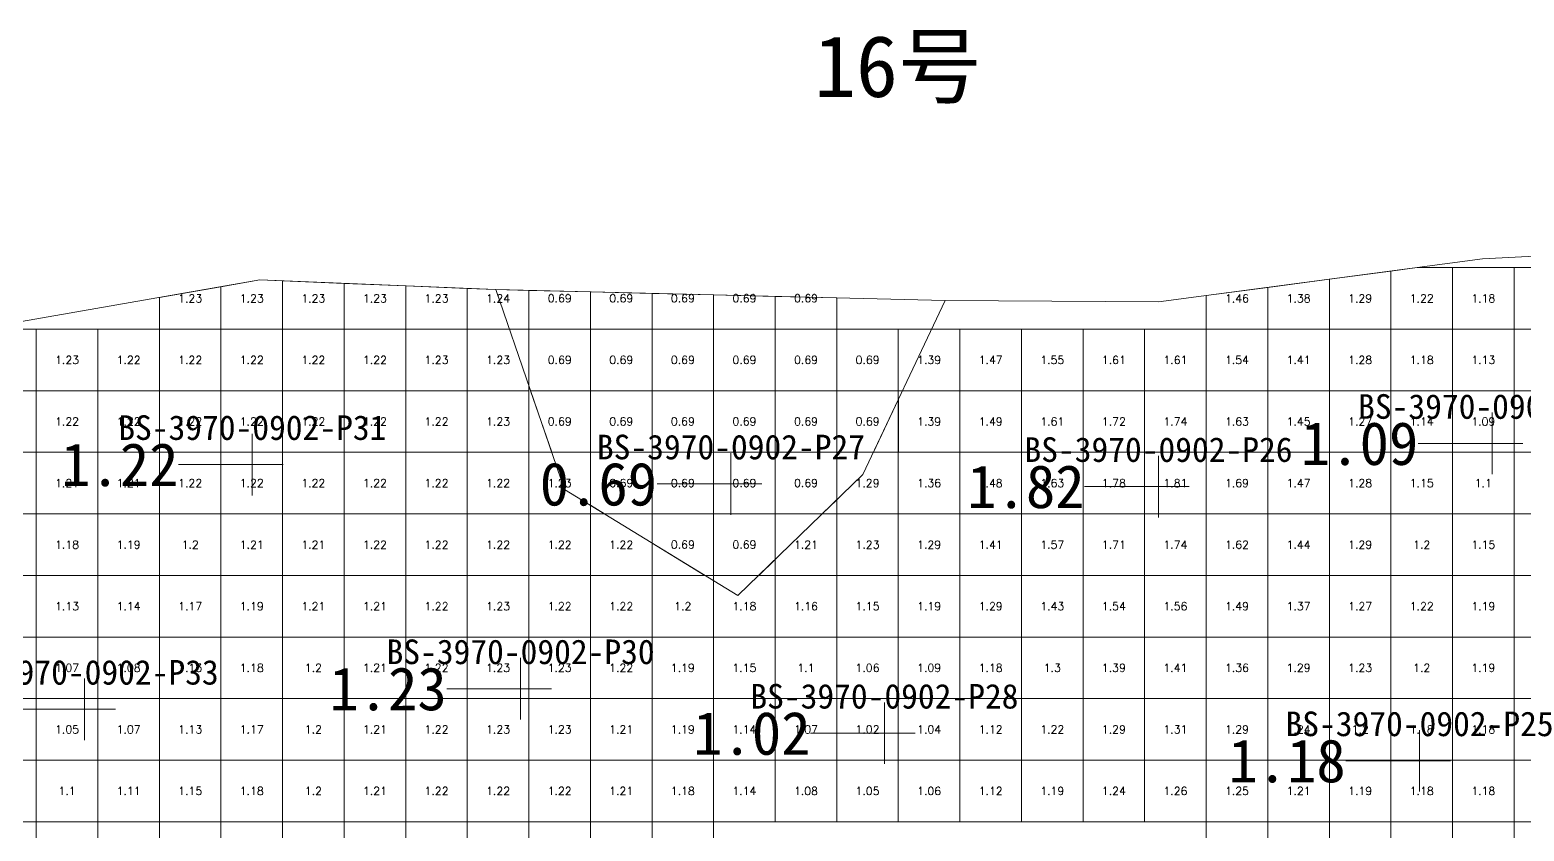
# Model space of a CAD drawing. Header units: inches. Extents: x 469880 to 469993, y 4349688 to 4349759.
# Drawn here: x 469897.44 to 469921.7, y 4349706.36 to 4349719.37 of the extents above; entities that cross this region are included whole.
import ezdxf
from ezdxf.enums import TextEntityAlignment as Align

# ---------------------------------------------------------------- set-up
doc = ezdxf.new("R2010")
doc.units = ezdxf.units.IN
doc.header["$MEASUREMENT"] = 0
for name, color, linetype, lineweight in [('孔口文字', 7, 'Continuous', 0), ('点', 7, 'Continuous', 0), ('爆区方格网', 7, 'Continuous', 0), ('线条', 7, 'Continuous', 0), ('钻孔', 7, 'Continuous', 0)]:
    doc.layers.add(name, color=color, linetype=linetype, lineweight=lineweight)
doc.styles.add('3dmine_textStyle_1', font='txt.shx', dxfattribs={"height": 1, "bigfont": 'gbcbig.shx'})
doc.styles.add('3dmine_textStyle_2', font='宋体.ttf', dxfattribs={"height": 1})
doc.styles.add('3dmine_textStyle_3', font='simsunb.ttf', dxfattribs={"height": 1})

msp = doc.modelspace()

# ---------------------------------------------------------------- hatches: boundary and pattern name
at = {"layer": '钻孔', "linetype": 'Continuous', "lineweight": 0, "true_color": 0x0000ff, "extrusion": (0, 1, 0)}
for points in [[(-469922.183, 3959.517), (-469921.183, 3959.517), (-469921.183, 3971.517), (-469922.183, 3971.517)], [(-469902.048, 3959.633), (-469901.048, 3959.633), (-469901.048, 3971.633), (-469902.048, 3971.633)], [(-469906.405, 3959.606), (-469905.405, 3959.606), (-469905.405, 3971.606), (-469906.405, 3971.606)], [(-469899.325, 3959.818), (-469898.325, 3959.818), (-469898.325, 3971.818), (-469899.325, 3971.818)], [(-469912.313, 3959.536), (-469911.313, 3959.536), (-469911.313, 3971.536), (-469912.313, 3971.536)], [(-469921.004, 3959.762), (-469920.004, 3959.762), (-469920.004, 3971.762), (-469921.004, 3971.762)]]:
    msp.add_hatch(color=5, dxfattribs=at).paths.add_polyline_path(points, flags=0)
at = {"layer": '钻孔', "linetype": 'Continuous', "lineweight": 0, "true_color": 0x00ffff, "extrusion": (0, 1, 0)}
msp.add_hatch(color=4, dxfattribs=at).paths.add_polyline_path([(-469909.821, 3959.726), (-469908.821, 3959.726), (-469908.821, 3971.726), (-469909.821, 3971.726)], flags=0)
at = {"layer": '钻孔', "linetype": 'Continuous', "lineweight": 0, "true_color": 0xff0000, "extrusion": (0, 1, 0)}
msp.add_hatch(color=1, dxfattribs=at).paths.add_polyline_path([(-469916.764, 3959.772), (-469915.764, 3959.772), (-469915.764, 3971.772), (-469916.764, 3971.772)], flags=0)

# ---------------------------------------------------------------- linework, layer by layer
at = {"color": 5, "linetype": 'Continuous', "lineweight": 0, "true_color": 0x0000ff}
msp.add_lwpolyline([(469883.538, 4349714.441), (469888.869, 4349713.163), (469901.17, 4349715.312), (469905.005, 4349715.155), (469906.119, 4349711.911), (469908.932, 4349710.185), (469910.965, 4349712.154), (469912.302, 4349714.978), (469915.764, 4349714.957), (469921.027, 4349715.653), (469925.145, 4349715.868)], dxfattribs=at)
at = {"color": 4, "linetype": 'Continuous', "lineweight": 0, "true_color": 0x00ffff}
msp.add_lwpolyline([(469905.005, 4349715.155), (469906.119, 4349711.911), (469908.932, 4349710.185), (469910.965, 4349712.154), (469912.302, 4349714.978), (469905.005, 4349715.155)], dxfattribs=at)
at = {"layer": '点', "color": 138, "linetype": 'Continuous', "lineweight": 0, "true_color": 0x004c4c}
for points, elevation in [([(469921.183, 4349712.157), (469921.183, 4349713.157)], 3971.517), ([(469901.048, 4349711.814), (469901.048, 4349712.814)], 3971.633), ([(469908.821, 4349711.499), (469908.821, 4349712.499)], 3971.726), ([(469915.764, 4349711.457), (469915.764, 4349712.457)], 3971.772), ([(469921.683, 4349712.657), (469920.683, 4349712.657)], 3971.517), ([(469901.548, 4349712.314), (469900.548, 4349712.314)], 3971.633), ([(469909.321, 4349711.999), (469908.321, 4349711.999)], 3971.726), ([(469916.264, 4349711.957), (469915.264, 4349711.957)], 3971.772), ([(469905.405, 4349708.173), (469905.405, 4349709.173)], 3971.606), ([(469898.325, 4349707.84), (469898.325, 4349708.84)], 3971.818), ([(469905.905, 4349708.673), (469904.905, 4349708.673)], 3971.606), ([(469898.825, 4349708.34), (469897.825, 4349708.34)], 3971.818), ([(469911.313, 4349707.451), (469911.313, 4349708.451)], 3971.536), ([(469911.813, 4349707.951), (469910.813, 4349707.951)], 3971.536), ([(469920.004, 4349707.003), (469920.004, 4349708.003)], 3971.762), ([(469920.504, 4349707.503), (469919.504, 4349707.503)], 3971.762)]:
    msp.add_lwpolyline(points, dxfattribs=dict(at, elevation=elevation))
at = {"layer": '爆区方格网', "color": 5, "linetype": 'Continuous', "lineweight": 0, "true_color": 0x0000ff, "elevation": 3971.535}
for points in [[(469919.539, 4349714.513), (469918.539, 4349714.513), (469918.539, 4349715.324), (469919.539, 4349715.456), (469919.539, 4349714.513)], [(469920.539, 4349714.513), (469919.539, 4349714.513), (469919.539, 4349715.456), (469919.965, 4349715.513), (469920.539, 4349715.513), (469920.539, 4349714.513)], [(469921.539, 4349714.513), (469920.539, 4349714.513), (469920.539, 4349715.513), (469921.539, 4349715.513), (469921.539, 4349714.513)], [(469922.539, 4349714.513), (469921.539, 4349714.513), (469921.539, 4349715.513), (469922.539, 4349715.513), (469922.539, 4349714.513)], [(469900.539, 4349714.513), (469899.539, 4349714.513), (469899.539, 4349715.027), (469900.539, 4349715.202), (469900.539, 4349714.513)], [(469901.539, 4349715.297), (469901.539, 4349714.513), (469900.539, 4349714.513), (469900.539, 4349715.202), (469901.17, 4349715.312), (469901.539, 4349715.297)], [(469902.539, 4349715.256), (469902.539, 4349714.513), (469901.539, 4349714.513), (469901.539, 4349715.297), (469902.539, 4349715.256)], [(469903.539, 4349715.215), (469903.539, 4349714.513), (469902.539, 4349714.513), (469902.539, 4349715.256), (469903.539, 4349715.215)], [(469904.539, 4349715.174), (469904.539, 4349714.513), (469903.539, 4349714.513), (469903.539, 4349715.215), (469904.539, 4349715.174)], [(469905.005, 4349715.155), (469905.539, 4349715.142), (469905.539, 4349714.513), (469904.539, 4349714.513), (469904.539, 4349715.174), (469905.005, 4349715.155)], [(469917.539, 4349714.513), (469916.539, 4349714.513), (469916.539, 4349715.06), (469917.539, 4349715.192), (469917.539, 4349714.513)], [(469918.539, 4349714.513), (469917.539, 4349714.513), (469917.539, 4349715.192), (469918.539, 4349715.324), (469918.539, 4349714.513)], [(469897.539, 4349713.513), (469896.539, 4349713.513), (469896.539, 4349714.503), (469896.595, 4349714.513), (469897.539, 4349714.513), (469897.539, 4349713.513)], [(469898.539, 4349713.513), (469897.539, 4349713.513), (469897.539, 4349714.513), (469898.539, 4349714.513), (469898.539, 4349713.513)], [(469899.539, 4349713.513), (469898.539, 4349713.513), (469898.539, 4349714.513), (469899.539, 4349714.513), (469899.539, 4349713.513)], [(469900.539, 4349713.513), (469899.539, 4349713.513), (469899.539, 4349714.513), (469900.539, 4349714.513), (469900.539, 4349713.513)], [(469901.539, 4349713.513), (469900.539, 4349713.513), (469900.539, 4349714.513), (469901.539, 4349714.513), (469901.539, 4349713.513)], [(469902.539, 4349713.513), (469901.539, 4349713.513), (469901.539, 4349714.513), (469902.539, 4349714.513), (469902.539, 4349713.513)], [(469903.539, 4349713.513), (469902.539, 4349713.513), (469902.539, 4349714.513), (469903.539, 4349714.513), (469903.539, 4349713.513)], [(469904.539, 4349713.513), (469903.539, 4349713.513), (469903.539, 4349714.513), (469904.539, 4349714.513), (469904.539, 4349713.513)], [(469905.539, 4349713.513), (469904.539, 4349713.513), (469904.539, 4349714.513), (469905.539, 4349714.513), (469905.539, 4349713.513)], [(469912.539, 4349713.513), (469911.539, 4349713.513), (469911.539, 4349714.513), (469912.539, 4349714.513), (469912.539, 4349713.513)], [(469913.539, 4349713.513), (469912.539, 4349713.513), (469912.539, 4349714.513), (469913.539, 4349714.513), (469913.539, 4349713.513)], [(469914.539, 4349713.513), (469913.539, 4349713.513), (469913.539, 4349714.513), (469914.539, 4349714.513), (469914.539, 4349713.513)], [(469915.539, 4349713.513), (469914.539, 4349713.513), (469914.539, 4349714.513), (469915.539, 4349714.513), (469915.539, 4349713.513)], [(469916.539, 4349713.513), (469915.539, 4349713.513), (469915.539, 4349714.513), (469916.539, 4349714.513), (469916.539, 4349713.513)], [(469917.539, 4349713.513), (469916.539, 4349713.513), (469916.539, 4349714.513), (469917.539, 4349714.513), (469917.539, 4349713.513)], [(469918.539, 4349713.513), (469917.539, 4349713.513), (469917.539, 4349714.513), (469918.539, 4349714.513), (469918.539, 4349713.513)], [(469919.539, 4349713.513), (469918.539, 4349713.513), (469918.539, 4349714.513), (469919.539, 4349714.513), (469919.539, 4349713.513)], [(469920.539, 4349713.513), (469919.539, 4349713.513), (469919.539, 4349714.513), (469920.539, 4349714.513), (469920.539, 4349713.513)], [(469921.539, 4349713.513), (469920.539, 4349713.513), (469920.539, 4349714.513), (469921.539, 4349714.513), (469921.539, 4349713.513)], [(469922.539, 4349713.513), (469921.539, 4349713.513), (469921.539, 4349714.513), (469922.539, 4349714.513), (469922.539, 4349713.513)], [(469897.539, 4349712.513), (469896.539, 4349712.513), (469896.539, 4349713.513), (469897.539, 4349713.513), (469897.539, 4349712.513)], [(469898.539, 4349712.513), (469897.539, 4349712.513), (469897.539, 4349713.513), (469898.539, 4349713.513), (469898.539, 4349712.513)], [(469899.539, 4349712.513), (469898.539, 4349712.513), (469898.539, 4349713.513), (469899.539, 4349713.513), (469899.539, 4349712.513)], [(469900.539, 4349712.513), (469899.539, 4349712.513), (469899.539, 4349713.513), (469900.539, 4349713.513), (469900.539, 4349712.513)], [(469901.539, 4349712.513), (469900.539, 4349712.513), (469900.539, 4349713.513), (469901.539, 4349713.513), (469901.539, 4349712.513)], [(469902.539, 4349712.513), (469901.539, 4349712.513), (469901.539, 4349713.513), (469902.539, 4349713.513), (469902.539, 4349712.513)], [(469903.539, 4349712.513), (469902.539, 4349712.513), (469902.539, 4349713.513), (469903.539, 4349713.513), (469903.539, 4349712.513)], [(469904.539, 4349712.513), (469903.539, 4349712.513), (469903.539, 4349713.513), (469904.539, 4349713.513), (469904.539, 4349712.513)], [(469905.539, 4349712.513), (469904.539, 4349712.513), (469904.539, 4349713.513), (469905.539, 4349713.513), (469905.539, 4349712.513)], [(469912.539, 4349712.513), (469911.539, 4349712.513), (469911.539, 4349713.513), (469912.539, 4349713.513), (469912.539, 4349712.513)], [(469913.539, 4349712.513), (469912.539, 4349712.513), (469912.539, 4349713.513), (469913.539, 4349713.513), (469913.539, 4349712.513)], [(469914.539, 4349712.513), (469913.539, 4349712.513), (469913.539, 4349713.513), (469914.539, 4349713.513), (469914.539, 4349712.513)], [(469915.539, 4349712.513), (469914.539, 4349712.513), (469914.539, 4349713.513), (469915.539, 4349713.513), (469915.539, 4349712.513)], [(469916.539, 4349712.513), (469915.539, 4349712.513), (469915.539, 4349713.513), (469916.539, 4349713.513), (469916.539, 4349712.513)], [(469917.539, 4349712.513), (469916.539, 4349712.513), (469916.539, 4349713.513), (469917.539, 4349713.513), (469917.539, 4349712.513)], [(469918.539, 4349712.513), (469917.539, 4349712.513), (469917.539, 4349713.513), (469918.539, 4349713.513), (469918.539, 4349712.513)], [(469919.539, 4349712.513), (469918.539, 4349712.513), (469918.539, 4349713.513), (469919.539, 4349713.513), (469919.539, 4349712.513)], [(469920.539, 4349712.513), (469919.539, 4349712.513), (469919.539, 4349713.513), (469920.539, 4349713.513), (469920.539, 4349712.513)], [(469921.539, 4349712.513), (469920.539, 4349712.513), (469920.539, 4349713.513), (469921.539, 4349713.513), (469921.539, 4349712.513)], [(469922.539, 4349712.513), (469921.539, 4349712.513), (469921.539, 4349713.513), (469922.539, 4349713.513), (469922.539, 4349712.513)], [(469897.539, 4349711.513), (469896.539, 4349711.513), (469896.539, 4349712.513), (469897.539, 4349712.513), (469897.539, 4349711.513)], [(469898.539, 4349711.513), (469897.539, 4349711.513), (469897.539, 4349712.513), (469898.539, 4349712.513), (469898.539, 4349711.513)], [(469899.539, 4349711.513), (469898.539, 4349711.513), (469898.539, 4349712.513), (469899.539, 4349712.513), (469899.539, 4349711.513)], [(469900.539, 4349711.513), (469899.539, 4349711.513), (469899.539, 4349712.513), (469900.539, 4349712.513), (469900.539, 4349711.513)], [(469901.539, 4349711.513), (469900.539, 4349711.513), (469900.539, 4349712.513), (469901.539, 4349712.513), (469901.539, 4349711.513)], [(469902.539, 4349711.513), (469901.539, 4349711.513), (469901.539, 4349712.513), (469902.539, 4349712.513), (469902.539, 4349711.513)], [(469903.539, 4349711.513), (469902.539, 4349711.513), (469902.539, 4349712.513), (469903.539, 4349712.513), (469903.539, 4349711.513)], [(469904.539, 4349711.513), (469903.539, 4349711.513), (469903.539, 4349712.513), (469904.539, 4349712.513), (469904.539, 4349711.513)], [(469905.539, 4349711.513), (469904.539, 4349711.513), (469904.539, 4349712.513), (469905.539, 4349712.513), (469905.539, 4349711.513)], [(469906.539, 4349711.513), (469905.539, 4349711.513), (469905.539, 4349712.513), (469906.539, 4349712.513), (469906.539, 4349711.513)], [(469911.539, 4349711.513), (469910.539, 4349711.513), (469910.539, 4349712.513), (469911.539, 4349712.513), (469911.539, 4349711.513)], [(469912.539, 4349711.513), (469911.539, 4349711.513), (469911.539, 4349712.513), (469912.539, 4349712.513), (469912.539, 4349711.513)], [(469913.539, 4349711.513), (469912.539, 4349711.513), (469912.539, 4349712.513), (469913.539, 4349712.513), (469913.539, 4349711.513)], [(469914.539, 4349711.513), (469913.539, 4349711.513), (469913.539, 4349712.513), (469914.539, 4349712.513), (469914.539, 4349711.513)], [(469915.539, 4349711.513), (469914.539, 4349711.513), (469914.539, 4349712.513), (469915.539, 4349712.513), (469915.539, 4349711.513)], [(469916.539, 4349711.513), (469915.539, 4349711.513), (469915.539, 4349712.513), (469916.539, 4349712.513), (469916.539, 4349711.513)], [(469917.539, 4349711.513), (469916.539, 4349711.513), (469916.539, 4349712.513), (469917.539, 4349712.513), (469917.539, 4349711.513)], [(469918.539, 4349711.513), (469917.539, 4349711.513), (469917.539, 4349712.513), (469918.539, 4349712.513), (469918.539, 4349711.513)], [(469919.539, 4349711.513), (469918.539, 4349711.513), (469918.539, 4349712.513), (469919.539, 4349712.513), (469919.539, 4349711.513)], [(469920.539, 4349711.513), (469919.539, 4349711.513), (469919.539, 4349712.513), (469920.539, 4349712.513), (469920.539, 4349711.513)], [(469921.539, 4349711.513), (469920.539, 4349711.513), (469920.539, 4349712.513), (469921.539, 4349712.513), (469921.539, 4349711.513)], [(469922.539, 4349711.513), (469921.539, 4349711.513), (469921.539, 4349712.513), (469922.539, 4349712.513), (469922.539, 4349711.513)], [(469897.539, 4349710.513), (469896.539, 4349710.513), (469896.539, 4349711.513), (469897.539, 4349711.513), (469897.539, 4349710.513)], [(469898.539, 4349710.513), (469897.539, 4349710.513), (469897.539, 4349711.513), (469898.539, 4349711.513), (469898.539, 4349710.513)], [(469899.539, 4349710.513), (469898.539, 4349710.513), (469898.539, 4349711.513), (469899.539, 4349711.513), (469899.539, 4349710.513)], [(469900.539, 4349710.513), (469899.539, 4349710.513), (469899.539, 4349711.513), (469900.539, 4349711.513), (469900.539, 4349710.513)], [(469901.539, 4349710.513), (469900.539, 4349710.513), (469900.539, 4349711.513), (469901.539, 4349711.513), (469901.539, 4349710.513)], [(469902.539, 4349710.513), (469901.539, 4349710.513), (469901.539, 4349711.513), (469902.539, 4349711.513), (469902.539, 4349710.513)], [(469903.539, 4349710.513), (469902.539, 4349710.513), (469902.539, 4349711.513), (469903.539, 4349711.513), (469903.539, 4349710.513)], [(469904.539, 4349710.513), (469903.539, 4349710.513), (469903.539, 4349711.513), (469904.539, 4349711.513), (469904.539, 4349710.513)], [(469905.539, 4349710.513), (469904.539, 4349710.513), (469904.539, 4349711.513), (469905.539, 4349711.513), (469905.539, 4349710.513)], [(469906.539, 4349710.513), (469905.539, 4349710.513), (469905.539, 4349711.513), (469906.539, 4349711.513), (469906.539, 4349710.513)], [(469907.539, 4349710.513), (469906.539, 4349710.513), (469906.539, 4349711.513), (469907.539, 4349711.513), (469907.539, 4349710.513)], [(469910.539, 4349710.513), (469909.539, 4349710.513), (469909.539, 4349711.513), (469910.539, 4349711.513), (469910.539, 4349710.513)], [(469911.539, 4349710.513), (469910.539, 4349710.513), (469910.539, 4349711.513), (469911.539, 4349711.513), (469911.539, 4349710.513)], [(469912.539, 4349710.513), (469911.539, 4349710.513), (469911.539, 4349711.513), (469912.539, 4349711.513), (469912.539, 4349710.513)], [(469913.539, 4349710.513), (469912.539, 4349710.513), (469912.539, 4349711.513), (469913.539, 4349711.513), (469913.539, 4349710.513)], [(469914.539, 4349710.513), (469913.539, 4349710.513), (469913.539, 4349711.513), (469914.539, 4349711.513), (469914.539, 4349710.513)], [(469915.539, 4349710.513), (469914.539, 4349710.513), (469914.539, 4349711.513), (469915.539, 4349711.513), (469915.539, 4349710.513)], [(469916.539, 4349710.513), (469915.539, 4349710.513), (469915.539, 4349711.513), (469916.539, 4349711.513), (469916.539, 4349710.513)], [(469917.539, 4349710.513), (469916.539, 4349710.513), (469916.539, 4349711.513), (469917.539, 4349711.513), (469917.539, 4349710.513)], [(469918.539, 4349710.513), (469917.539, 4349710.513), (469917.539, 4349711.513), (469918.539, 4349711.513), (469918.539, 4349710.513)], [(469919.539, 4349710.513), (469918.539, 4349710.513), (469918.539, 4349711.513), (469919.539, 4349711.513), (469919.539, 4349710.513)], [(469920.539, 4349710.513), (469919.539, 4349710.513), (469919.539, 4349711.513), (469920.539, 4349711.513), (469920.539, 4349710.513)], [(469921.539, 4349710.513), (469920.539, 4349710.513), (469920.539, 4349711.513), (469921.539, 4349711.513), (469921.539, 4349710.513)], [(469922.539, 4349710.513), (469921.539, 4349710.513), (469921.539, 4349711.513), (469922.539, 4349711.513), (469922.539, 4349710.513)], [(469897.539, 4349709.513), (469896.539, 4349709.513), (469896.539, 4349710.513), (469897.539, 4349710.513), (469897.539, 4349709.513)], [(469898.539, 4349709.513), (469897.539, 4349709.513), (469897.539, 4349710.513), (469898.539, 4349710.513), (469898.539, 4349709.513)], [(469899.539, 4349709.513), (469898.539, 4349709.513), (469898.539, 4349710.513), (469899.539, 4349710.513), (469899.539, 4349709.513)], [(469900.539, 4349709.513), (469899.539, 4349709.513), (469899.539, 4349710.513), (469900.539, 4349710.513), (469900.539, 4349709.513)], [(469901.539, 4349709.513), (469900.539, 4349709.513), (469900.539, 4349710.513), (469901.539, 4349710.513), (469901.539, 4349709.513)], [(469902.539, 4349709.513), (469901.539, 4349709.513), (469901.539, 4349710.513), (469902.539, 4349710.513), (469902.539, 4349709.513)], [(469903.539, 4349709.513), (469902.539, 4349709.513), (469902.539, 4349710.513), (469903.539, 4349710.513), (469903.539, 4349709.513)], [(469904.539, 4349709.513), (469903.539, 4349709.513), (469903.539, 4349710.513), (469904.539, 4349710.513), (469904.539, 4349709.513)], [(469905.539, 4349709.513), (469904.539, 4349709.513), (469904.539, 4349710.513), (469905.539, 4349710.513), (469905.539, 4349709.513)], [(469906.539, 4349709.513), (469905.539, 4349709.513), (469905.539, 4349710.513), (469906.539, 4349710.513), (469906.539, 4349709.513)], [(469907.539, 4349709.513), (469906.539, 4349709.513), (469906.539, 4349710.513), (469907.539, 4349710.513), (469907.539, 4349709.513)], [(469908.539, 4349709.513), (469907.539, 4349709.513), (469907.539, 4349710.513), (469908.539, 4349710.513), (469908.539, 4349709.513)], [(469909.539, 4349709.513), (469908.539, 4349709.513), (469908.539, 4349710.513), (469909.539, 4349710.513), (469909.539, 4349709.513)], [(469910.539, 4349709.513), (469909.539, 4349709.513), (469909.539, 4349710.513), (469910.539, 4349710.513), (469910.539, 4349709.513)], [(469911.539, 4349709.513), (469910.539, 4349709.513), (469910.539, 4349710.513), (469911.539, 4349710.513), (469911.539, 4349709.513)], [(469912.539, 4349709.513), (469911.539, 4349709.513), (469911.539, 4349710.513), (469912.539, 4349710.513), (469912.539, 4349709.513)], [(469913.539, 4349709.513), (469912.539, 4349709.513), (469912.539, 4349710.513), (469913.539, 4349710.513), (469913.539, 4349709.513)], [(469914.539, 4349709.513), (469913.539, 4349709.513), (469913.539, 4349710.513), (469914.539, 4349710.513), (469914.539, 4349709.513)], [(469915.539, 4349709.513), (469914.539, 4349709.513), (469914.539, 4349710.513), (469915.539, 4349710.513), (469915.539, 4349709.513)], [(469916.539, 4349709.513), (469915.539, 4349709.513), (469915.539, 4349710.513), (469916.539, 4349710.513), (469916.539, 4349709.513)], [(469917.539, 4349709.513), (469916.539, 4349709.513), (469916.539, 4349710.513), (469917.539, 4349710.513), (469917.539, 4349709.513)], [(469918.539, 4349709.513), (469917.539, 4349709.513), (469917.539, 4349710.513), (469918.539, 4349710.513), (469918.539, 4349709.513)], [(469919.539, 4349709.513), (469918.539, 4349709.513), (469918.539, 4349710.513), (469919.539, 4349710.513), (469919.539, 4349709.513)], [(469920.539, 4349709.513), (469919.539, 4349709.513), (469919.539, 4349710.513), (469920.539, 4349710.513), (469920.539, 4349709.513)], [(469921.539, 4349709.513), (469920.539, 4349709.513), (469920.539, 4349710.513), (469921.539, 4349710.513), (469921.539, 4349709.513)], [(469922.539, 4349709.513), (469921.539, 4349709.513), (469921.539, 4349710.513), (469922.539, 4349710.513), (469922.539, 4349709.513)], [(469897.539, 4349708.513), (469896.539, 4349708.513), (469896.539, 4349709.513), (469897.539, 4349709.513), (469897.539, 4349708.513)], [(469898.539, 4349708.513), (469897.539, 4349708.513), (469897.539, 4349709.513), (469898.539, 4349709.513), (469898.539, 4349708.513)], [(469899.539, 4349708.513), (469898.539, 4349708.513), (469898.539, 4349709.513), (469899.539, 4349709.513), (469899.539, 4349708.513)], [(469900.539, 4349708.513), (469899.539, 4349708.513), (469899.539, 4349709.513), (469900.539, 4349709.513), (469900.539, 4349708.513)], [(469901.539, 4349708.513), (469900.539, 4349708.513), (469900.539, 4349709.513), (469901.539, 4349709.513), (469901.539, 4349708.513)], [(469902.539, 4349708.513), (469901.539, 4349708.513), (469901.539, 4349709.513), (469902.539, 4349709.513), (469902.539, 4349708.513)], [(469903.539, 4349708.513), (469902.539, 4349708.513), (469902.539, 4349709.513), (469903.539, 4349709.513), (469903.539, 4349708.513)], [(469904.539, 4349708.513), (469903.539, 4349708.513), (469903.539, 4349709.513), (469904.539, 4349709.513), (469904.539, 4349708.513)], [(469905.539, 4349708.513), (469904.539, 4349708.513), (469904.539, 4349709.513), (469905.539, 4349709.513), (469905.539, 4349708.513)], [(469906.539, 4349708.513), (469905.539, 4349708.513), (469905.539, 4349709.513), (469906.539, 4349709.513), (469906.539, 4349708.513)], [(469907.539, 4349708.513), (469906.539, 4349708.513), (469906.539, 4349709.513), (469907.539, 4349709.513), (469907.539, 4349708.513)], [(469908.539, 4349708.513), (469907.539, 4349708.513), (469907.539, 4349709.513), (469908.539, 4349709.513), (469908.539, 4349708.513)], [(469909.539, 4349708.513), (469908.539, 4349708.513), (469908.539, 4349709.513), (469909.539, 4349709.513), (469909.539, 4349708.513)], [(469910.539, 4349708.513), (469909.539, 4349708.513), (469909.539, 4349709.513), (469910.539, 4349709.513), (469910.539, 4349708.513)], [(469911.539, 4349708.513), (469910.539, 4349708.513), (469910.539, 4349709.513), (469911.539, 4349709.513), (469911.539, 4349708.513)], [(469912.539, 4349708.513), (469911.539, 4349708.513), (469911.539, 4349709.513), (469912.539, 4349709.513), (469912.539, 4349708.513)], [(469913.539, 4349708.513), (469912.539, 4349708.513), (469912.539, 4349709.513), (469913.539, 4349709.513), (469913.539, 4349708.513)], [(469914.539, 4349708.513), (469913.539, 4349708.513), (469913.539, 4349709.513), (469914.539, 4349709.513), (469914.539, 4349708.513)], [(469915.539, 4349708.513), (469914.539, 4349708.513), (469914.539, 4349709.513), (469915.539, 4349709.513), (469915.539, 4349708.513)], [(469916.539, 4349708.513), (469915.539, 4349708.513), (469915.539, 4349709.513), (469916.539, 4349709.513), (469916.539, 4349708.513)], [(469917.539, 4349708.513), (469916.539, 4349708.513), (469916.539, 4349709.513), (469917.539, 4349709.513), (469917.539, 4349708.513)], [(469918.539, 4349708.513), (469917.539, 4349708.513), (469917.539, 4349709.513), (469918.539, 4349709.513), (469918.539, 4349708.513)], [(469919.539, 4349708.513), (469918.539, 4349708.513), (469918.539, 4349709.513), (469919.539, 4349709.513), (469919.539, 4349708.513)], [(469920.539, 4349708.513), (469919.539, 4349708.513), (469919.539, 4349709.513), (469920.539, 4349709.513), (469920.539, 4349708.513)], [(469921.539, 4349708.513), (469920.539, 4349708.513), (469920.539, 4349709.513), (469921.539, 4349709.513), (469921.539, 4349708.513)], [(469922.539, 4349708.513), (469921.539, 4349708.513), (469921.539, 4349709.513), (469922.539, 4349709.513), (469922.539, 4349708.513)], [(469897.539, 4349707.513), (469896.539, 4349707.513), (469896.539, 4349708.513), (469897.539, 4349708.513), (469897.539, 4349707.513)], [(469898.539, 4349707.513), (469897.539, 4349707.513), (469897.539, 4349708.513), (469898.539, 4349708.513), (469898.539, 4349707.513)], [(469899.539, 4349707.513), (469898.539, 4349707.513), (469898.539, 4349708.513), (469899.539, 4349708.513), (469899.539, 4349707.513)], [(469900.539, 4349707.513), (469899.539, 4349707.513), (469899.539, 4349708.513), (469900.539, 4349708.513), (469900.539, 4349707.513)], [(469901.539, 4349707.513), (469900.539, 4349707.513), (469900.539, 4349708.513), (469901.539, 4349708.513), (469901.539, 4349707.513)], [(469902.539, 4349707.513), (469901.539, 4349707.513), (469901.539, 4349708.513), (469902.539, 4349708.513), (469902.539, 4349707.513)], [(469903.539, 4349707.513), (469902.539, 4349707.513), (469902.539, 4349708.513), (469903.539, 4349708.513), (469903.539, 4349707.513)], [(469904.539, 4349707.513), (469903.539, 4349707.513), (469903.539, 4349708.513), (469904.539, 4349708.513), (469904.539, 4349707.513)], [(469905.539, 4349707.513), (469904.539, 4349707.513), (469904.539, 4349708.513), (469905.539, 4349708.513), (469905.539, 4349707.513)], [(469906.539, 4349707.513), (469905.539, 4349707.513), (469905.539, 4349708.513), (469906.539, 4349708.513), (469906.539, 4349707.513)], [(469907.539, 4349707.513), (469906.539, 4349707.513), (469906.539, 4349708.513), (469907.539, 4349708.513), (469907.539, 4349707.513)], [(469908.539, 4349707.513), (469907.539, 4349707.513), (469907.539, 4349708.513), (469908.539, 4349708.513), (469908.539, 4349707.513)], [(469909.539, 4349707.513), (469908.539, 4349707.513), (469908.539, 4349708.513), (469909.539, 4349708.513), (469909.539, 4349707.513)], [(469910.539, 4349707.513), (469909.539, 4349707.513), (469909.539, 4349708.513), (469910.539, 4349708.513), (469910.539, 4349707.513)], [(469911.539, 4349707.513), (469910.539, 4349707.513), (469910.539, 4349708.513), (469911.539, 4349708.513), (469911.539, 4349707.513)], [(469912.539, 4349707.513), (469911.539, 4349707.513), (469911.539, 4349708.513), (469912.539, 4349708.513), (469912.539, 4349707.513)], [(469913.539, 4349707.513), (469912.539, 4349707.513), (469912.539, 4349708.513), (469913.539, 4349708.513), (469913.539, 4349707.513)], [(469914.539, 4349707.513), (469913.539, 4349707.513), (469913.539, 4349708.513), (469914.539, 4349708.513), (469914.539, 4349707.513)], [(469915.539, 4349707.513), (469914.539, 4349707.513), (469914.539, 4349708.513), (469915.539, 4349708.513), (469915.539, 4349707.513)], [(469916.539, 4349707.513), (469915.539, 4349707.513), (469915.539, 4349708.513), (469916.539, 4349708.513), (469916.539, 4349707.513)], [(469917.539, 4349707.513), (469916.539, 4349707.513), (469916.539, 4349708.513), (469917.539, 4349708.513), (469917.539, 4349707.513)], [(469918.539, 4349707.513), (469917.539, 4349707.513), (469917.539, 4349708.513), (469918.539, 4349708.513), (469918.539, 4349707.513)], [(469919.539, 4349707.513), (469918.539, 4349707.513), (469918.539, 4349708.513), (469919.539, 4349708.513), (469919.539, 4349707.513)], [(469920.539, 4349707.513), (469919.539, 4349707.513), (469919.539, 4349708.513), (469920.539, 4349708.513), (469920.539, 4349707.513)], [(469921.539, 4349707.513), (469920.539, 4349707.513), (469920.539, 4349708.513), (469921.539, 4349708.513), (469921.539, 4349707.513)], [(469922.539, 4349707.513), (469921.539, 4349707.513), (469921.539, 4349708.513), (469922.539, 4349708.513), (469922.539, 4349707.513)], [(469897.539, 4349706.513), (469896.539, 4349706.513), (469896.539, 4349707.513), (469897.539, 4349707.513), (469897.539, 4349706.513)], [(469898.539, 4349706.513), (469897.539, 4349706.513), (469897.539, 4349707.513), (469898.539, 4349707.513), (469898.539, 4349706.513)], [(469899.539, 4349706.513), (469898.539, 4349706.513), (469898.539, 4349707.513), (469899.539, 4349707.513), (469899.539, 4349706.513)], [(469900.539, 4349706.513), (469899.539, 4349706.513), (469899.539, 4349707.513), (469900.539, 4349707.513), (469900.539, 4349706.513)], [(469901.539, 4349706.513), (469900.539, 4349706.513), (469900.539, 4349707.513), (469901.539, 4349707.513), (469901.539, 4349706.513)], [(469902.539, 4349706.513), (469901.539, 4349706.513), (469901.539, 4349707.513), (469902.539, 4349707.513), (469902.539, 4349706.513)], [(469903.539, 4349706.513), (469902.539, 4349706.513), (469902.539, 4349707.513), (469903.539, 4349707.513), (469903.539, 4349706.513)], [(469904.539, 4349706.513), (469903.539, 4349706.513), (469903.539, 4349707.513), (469904.539, 4349707.513), (469904.539, 4349706.513)], [(469905.539, 4349706.513), (469904.539, 4349706.513), (469904.539, 4349707.513), (469905.539, 4349707.513), (469905.539, 4349706.513)], [(469906.539, 4349706.513), (469905.539, 4349706.513), (469905.539, 4349707.513), (469906.539, 4349707.513), (469906.539, 4349706.513)], [(469907.539, 4349706.513), (469906.539, 4349706.513), (469906.539, 4349707.513), (469907.539, 4349707.513), (469907.539, 4349706.513)], [(469908.539, 4349706.513), (469907.539, 4349706.513), (469907.539, 4349707.513), (469908.539, 4349707.513), (469908.539, 4349706.513)], [(469909.539, 4349706.513), (469908.539, 4349706.513), (469908.539, 4349707.513), (469909.539, 4349707.513), (469909.539, 4349706.513)], [(469910.539, 4349706.513), (469909.539, 4349706.513), (469909.539, 4349707.513), (469910.539, 4349707.513), (469910.539, 4349706.513)], [(469911.539, 4349706.513), (469910.539, 4349706.513), (469910.539, 4349707.513), (469911.539, 4349707.513), (469911.539, 4349706.513)], [(469912.539, 4349706.513), (469911.539, 4349706.513), (469911.539, 4349707.513), (469912.539, 4349707.513), (469912.539, 4349706.513)], [(469913.539, 4349706.513), (469912.539, 4349706.513), (469912.539, 4349707.513), (469913.539, 4349707.513), (469913.539, 4349706.513)], [(469914.539, 4349706.513), (469913.539, 4349706.513), (469913.539, 4349707.513), (469914.539, 4349707.513), (469914.539, 4349706.513)], [(469915.539, 4349706.513), (469914.539, 4349706.513), (469914.539, 4349707.513), (469915.539, 4349707.513), (469915.539, 4349706.513)], [(469916.539, 4349706.513), (469915.539, 4349706.513), (469915.539, 4349707.513), (469916.539, 4349707.513), (469916.539, 4349706.513)], [(469917.539, 4349706.513), (469916.539, 4349706.513), (469916.539, 4349707.513), (469917.539, 4349707.513), (469917.539, 4349706.513)], [(469918.539, 4349706.513), (469917.539, 4349706.513), (469917.539, 4349707.513), (469918.539, 4349707.513), (469918.539, 4349706.513)], [(469919.539, 4349706.513), (469918.539, 4349706.513), (469918.539, 4349707.513), (469919.539, 4349707.513), (469919.539, 4349706.513)], [(469920.539, 4349706.513), (469919.539, 4349706.513), (469919.539, 4349707.513), (469920.539, 4349707.513), (469920.539, 4349706.513)], [(469921.539, 4349706.513), (469920.539, 4349706.513), (469920.539, 4349707.513), (469921.539, 4349707.513), (469921.539, 4349706.513)], [(469922.539, 4349706.513), (469921.539, 4349706.513), (469921.539, 4349707.513), (469922.539, 4349707.513), (469922.539, 4349706.513)], [(469897.539, 4349705.513), (469896.539, 4349705.513), (469896.539, 4349706.513), (469897.539, 4349706.513), (469897.539, 4349705.513)], [(469898.539, 4349705.513), (469897.539, 4349705.513), (469897.539, 4349706.513), (469898.539, 4349706.513), (469898.539, 4349705.513)], [(469899.539, 4349705.513), (469898.539, 4349705.513), (469898.539, 4349706.513), (469899.539, 4349706.513), (469899.539, 4349705.513)], [(469900.539, 4349705.513), (469899.539, 4349705.513), (469899.539, 4349706.513), (469900.539, 4349706.513), (469900.539, 4349705.513)], [(469901.539, 4349705.513), (469900.539, 4349705.513), (469900.539, 4349706.513), (469901.539, 4349706.513), (469901.539, 4349705.513)], [(469902.539, 4349705.513), (469901.539, 4349705.513), (469901.539, 4349706.513), (469902.539, 4349706.513), (469902.539, 4349705.513)], [(469903.539, 4349705.513), (469902.539, 4349705.513), (469902.539, 4349706.513), (469903.539, 4349706.513), (469903.539, 4349705.513)], [(469904.539, 4349705.513), (469903.539, 4349705.513), (469903.539, 4349706.513), (469904.539, 4349706.513), (469904.539, 4349705.513)], [(469905.539, 4349705.513), (469904.539, 4349705.513), (469904.539, 4349706.513), (469905.539, 4349706.513), (469905.539, 4349705.513)], [(469906.539, 4349705.513), (469905.539, 4349705.513), (469905.539, 4349706.513), (469906.539, 4349706.513), (469906.539, 4349705.513)], [(469907.539, 4349705.513), (469906.539, 4349705.513), (469906.539, 4349706.513), (469907.539, 4349706.513), (469907.539, 4349705.513)], [(469908.539, 4349705.513), (469907.539, 4349705.513), (469907.539, 4349706.513), (469908.539, 4349706.513), (469908.539, 4349705.513)], [(469917.539, 4349705.513), (469916.539, 4349705.513), (469916.539, 4349706.513), (469917.539, 4349706.513), (469917.539, 4349705.513)], [(469918.539, 4349705.513), (469917.539, 4349705.513), (469917.539, 4349706.513), (469918.539, 4349706.513), (469918.539, 4349705.513)], [(469919.539, 4349705.513), (469918.539, 4349705.513), (469918.539, 4349706.513), (469919.539, 4349706.513), (469919.539, 4349705.513)], [(469920.539, 4349705.513), (469919.539, 4349705.513), (469919.539, 4349706.513), (469920.539, 4349706.513), (469920.539, 4349705.513)], [(469921.539, 4349705.513), (469920.539, 4349705.513), (469920.539, 4349706.513), (469921.539, 4349706.513), (469921.539, 4349705.513)], [(469922.539, 4349705.513), (469921.539, 4349705.513), (469921.539, 4349706.513), (469922.539, 4349706.513), (469922.539, 4349705.513)]]:
    msp.add_lwpolyline(points, dxfattribs=at)
at = {"layer": '爆区方格网', "color": 4, "linetype": 'Continuous', "lineweight": 0, "true_color": 0x00ffff, "elevation": 3971.726}
for points in [[(469906.54, 4349715.118), (469906.54, 4349714.514), (469905.54, 4349714.514), (469905.54, 4349715.142), (469906.54, 4349715.118)], [(469907.54, 4349715.094), (469907.54, 4349714.514), (469906.54, 4349714.514), (469906.54, 4349715.118), (469907.54, 4349715.094)], [(469908.54, 4349715.069), (469908.54, 4349714.514), (469907.54, 4349714.514), (469907.54, 4349715.094), (469908.54, 4349715.069)], [(469909.54, 4349715.045), (469909.54, 4349714.514), (469908.54, 4349714.514), (469908.54, 4349715.069), (469909.54, 4349715.045)], [(469910.54, 4349715.021), (469910.54, 4349714.514), (469909.54, 4349714.514), (469909.54, 4349715.045), (469910.54, 4349715.021)], [(469906.54, 4349713.514), (469905.568, 4349713.514), (469905.54, 4349713.597), (469905.54, 4349714.514), (469906.54, 4349714.514), (469906.54, 4349713.514)], [(469907.54, 4349713.514), (469906.54, 4349713.514), (469906.54, 4349714.514), (469907.54, 4349714.514), (469907.54, 4349713.514)], [(469908.54, 4349713.514), (469907.54, 4349713.514), (469907.54, 4349714.514), (469908.54, 4349714.514), (469908.54, 4349713.514)], [(469909.54, 4349713.514), (469908.54, 4349713.514), (469908.54, 4349714.514), (469909.54, 4349714.514), (469909.54, 4349713.514)], [(469910.54, 4349713.514), (469909.54, 4349713.514), (469909.54, 4349714.514), (469910.54, 4349714.514), (469910.54, 4349713.514)], [(469911.54, 4349714.513), (469911.539, 4349714.513), (469911.539, 4349713.514), (469910.54, 4349713.514), (469910.54, 4349714.514), (469911.54, 4349714.514), (469911.54, 4349714.513)], [(469906.54, 4349712.514), (469905.912, 4349712.514), (469905.568, 4349713.514), (469906.54, 4349713.514), (469906.54, 4349712.514)], [(469907.54, 4349712.514), (469906.54, 4349712.514), (469906.54, 4349713.514), (469907.54, 4349713.514), (469907.54, 4349712.514)], [(469908.54, 4349712.514), (469907.54, 4349712.514), (469907.54, 4349713.514), (469908.54, 4349713.514), (469908.54, 4349712.514)], [(469909.54, 4349712.514), (469908.54, 4349712.514), (469908.54, 4349713.514), (469909.54, 4349713.514), (469909.54, 4349712.514)], [(469910.54, 4349712.514), (469909.54, 4349712.514), (469909.54, 4349713.514), (469910.54, 4349713.514), (469910.54, 4349712.514)], [(469911.539, 4349713.513), (469911.539, 4349713.367), (469911.54, 4349713.369), (469911.54, 4349712.514), (469911.539, 4349712.514), (469911.539, 4349713.367), (469911.135, 4349712.514), (469910.54, 4349712.514), (469910.54, 4349713.514), (469911.539, 4349713.514), (469911.539, 4349713.513)], [(469907.54, 4349711.514), (469906.766, 4349711.514), (469906.54, 4349711.653), (469906.54, 4349712.514), (469907.54, 4349712.514), (469907.54, 4349711.514)], [(469908.54, 4349711.514), (469907.54, 4349711.514), (469907.54, 4349712.514), (469908.54, 4349712.514), (469908.54, 4349711.514)], [(469909.54, 4349711.514), (469908.54, 4349711.514), (469908.54, 4349712.514), (469909.54, 4349712.514), (469909.54, 4349711.514)], [(469910.54, 4349712.513), (469910.539, 4349712.513), (469910.539, 4349711.741), (469910.54, 4349711.742), (469910.54, 4349711.514), (469910.539, 4349711.514), (469910.539, 4349711.741), (469910.304, 4349711.514), (469909.54, 4349711.514), (469909.54, 4349712.514), (469910.54, 4349712.514), (469910.54, 4349712.513)], [(469908.54, 4349710.514), (469908.396, 4349710.514), (469907.54, 4349711.039), (469907.54, 4349711.514), (469908.54, 4349711.514), (469908.54, 4349710.514)], [(469909.54, 4349711.513), (469909.539, 4349711.513), (469909.539, 4349710.773), (469909.54, 4349710.774), (469909.54, 4349710.514), (469909.539, 4349710.514), (469909.539, 4349710.773), (469909.272, 4349710.514), (469908.54, 4349710.514), (469908.54, 4349711.514), (469909.54, 4349711.514), (469909.54, 4349711.513)]]:
    msp.add_lwpolyline(points, dxfattribs=at)
at = {"layer": '线条', "color": 138, "linetype": 'Continuous', "lineweight": 0, "true_color": 0x004c4c}
for points, elevation in [([(469921.183, 4349712.657), (469921.183, 4349712.657), (469921.183, 4349712.657)], 3971.517), ([(469901.048, 4349712.314), (469901.048, 4349712.314), (469901.048, 4349712.314)], 3971.633), ([(469908.821, 4349711.999), (469908.821, 4349711.999), (469908.821, 4349711.999)], 3971.726), ([(469915.764, 4349711.957), (469915.764, 4349711.957), (469915.764, 4349711.957)], 3971.772), ([(469905.405, 4349708.673), (469905.405, 4349708.673), (469905.405, 4349708.673)], 3971.606), ([(469898.325, 4349708.34), (469898.325, 4349708.34), (469898.325, 4349708.34)], 3971.818), ([(469911.313, 4349707.951), (469911.313, 4349707.951), (469911.313, 4349707.951)], 3971.536), ([(469920.004, 4349707.503), (469920.004, 4349707.503), (469920.004, 4349707.503)], 3971.762)]:
    msp.add_lwpolyline(points, dxfattribs=dict(at, elevation=elevation))
at = {"layer": '钻孔', "color": 5, "linetype": 'Continuous', "lineweight": 0, "true_color": 0x0000ff}
for points, elevation in [([(469921.183, 4349712.657), (469919.983, 4349712.657)], 3971.517), ([(469921.183, 4349712.657), (469919.983, 4349712.657)], 3959.517), ([(469901.048, 4349712.314), (469899.848, 4349712.314)], 3971.633), ([(469901.048, 4349712.314), (469899.848, 4349712.314)], 3959.633), ([(469905.405, 4349708.673), (469904.205, 4349708.673)], 3971.606), ([(469905.405, 4349708.673), (469904.205, 4349708.673)], 3959.606), ([(469898.325, 4349708.34), (469897.125, 4349708.34)], 3971.818), ([(469898.325, 4349708.34), (469897.125, 4349708.34)], 3959.818), ([(469911.313, 4349707.951), (469910.113, 4349707.951)], 3971.536), ([(469911.313, 4349707.951), (469910.113, 4349707.951)], 3959.536), ([(469920.004, 4349707.503), (469918.804, 4349707.503)], 3971.762), ([(469920.004, 4349707.503), (469918.804, 4349707.503)], 3959.762)]:
    msp.add_lwpolyline(points, dxfattribs=dict(at, elevation=elevation))
at = {"layer": '钻孔', "color": 4, "linetype": 'Continuous', "lineweight": 0, "true_color": 0x00ffff}
for elevation in [3971.726, 3959.726]:
    msp.add_lwpolyline([(469908.821, 4349711.999), (469907.621, 4349711.999)], dxfattribs=dict(at, elevation=elevation))
at = {"layer": '钻孔', "color": 1, "linetype": 'Continuous', "lineweight": 0, "true_color": 0xff0000}
for elevation in [3971.772, 3959.772]:
    msp.add_lwpolyline([(469915.764, 4349711.957), (469914.564, 4349711.957)], dxfattribs=dict(at, elevation=elevation))

# ---------------------------------------------------------------- texts
at = {"color": 7, "linetype": 'Continuous', "lineweight": 0, "style": '3dmine_textStyle_2'}
msp.add_text('16号', height=1, dxfattribs=at).set_placement((469910.171, 4349718.284, 1985.963))
at = {"color": 5, "linetype": 'Continuous', "lineweight": 0, "true_color": 0x0000ff, "style": '3dmine_textStyle_1'}
for s, p in [('1.23', (469900.039, 4349715.013, 3971.535)), ('1.23', (469901.039, 4349715.013, 3971.535)), ('1.23', (469902.039, 4349715.013, 3971.535)), ('1.23', (469903.039, 4349715.013, 3971.535)), ('1.23', (469904.039, 4349715.013, 3971.535)), ('1.24', (469905.039, 4349715.013, 3971.535)), ('1.46', (469917.039, 4349715.013, 3971.535)), ('1.38', (469918.039, 4349715.013, 3971.535)), ('1.29', (469919.039, 4349715.013, 3971.535)), ('1.22', (469920.039, 4349715.013, 3971.535)), ('1.18', (469921.039, 4349715.013, 3971.535)), ('1.23', (469898.039, 4349714.013, 3971.535)), ('1.22', (469899.039, 4349714.013, 3971.535)), ('1.22', (469900.039, 4349714.013, 3971.535)), ('1.22', (469901.039, 4349714.013, 3971.535)), ('1.22', (469902.039, 4349714.013, 3971.535)), ('1.22', (469903.039, 4349714.013, 3971.535)), ('1.23', (469904.039, 4349714.013, 3971.535)), ('1.23', (469905.039, 4349714.013, 3971.535)), ('1.39', (469912.039, 4349714.013, 3971.535)), ('1.47', (469913.039, 4349714.013, 3971.535)), ('1.55', (469914.039, 4349714.013, 3971.535)), ('1.61', (469915.039, 4349714.013, 3971.535)), ('1.61', (469916.039, 4349714.013, 3971.535)), ('1.54', (469917.039, 4349714.013, 3971.535)), ('1.41', (469918.039, 4349714.013, 3971.535)), ('1.28', (469919.039, 4349714.013, 3971.535)), ('1.18', (469920.039, 4349714.013, 3971.535)), ('1.13', (469921.039, 4349714.013, 3971.535)), ('1.22', (469898.039, 4349713.013, 3971.535)), ('1.22', (469899.039, 4349713.013, 3971.535)), ('1.22', (469900.039, 4349713.013, 3971.535)), ('1.22', (469901.039, 4349713.013, 3971.535)), ('1.22', (469902.039, 4349713.013, 3971.535)), ('1.22', (469903.039, 4349713.013, 3971.535)), ('1.22', (469904.039, 4349713.013, 3971.535)), ('1.23', (469905.039, 4349713.013, 3971.535)), ('1.39', (469912.039, 4349713.013, 3971.535)), ('1.49', (469913.039, 4349713.013, 3971.535)), ('1.61', (469914.039, 4349713.013, 3971.535)), ('1.72', (469915.039, 4349713.013, 3971.535)), ('1.74', (469916.039, 4349713.013, 3971.535)), ('1.63', (469917.039, 4349713.013, 3971.535)), ('1.45', (469918.039, 4349713.013, 3971.535)), ('1.27', (469919.039, 4349713.013, 3971.535)), ('1.14', (469920.039, 4349713.013, 3971.535)), ('1.09', (469921.039, 4349713.013, 3971.535)), ('1.21', (469898.039, 4349712.013, 3971.535)), ('1.21', (469899.039, 4349712.013, 3971.535)), ('1.22', (469900.039, 4349712.013, 3971.535)), ('1.22', (469901.039, 4349712.013, 3971.535)), ('1.22', (469902.039, 4349712.013, 3971.535)), ('1.22', (469903.039, 4349712.013, 3971.535)), ('1.22', (469904.039, 4349712.013, 3971.535)), ('1.22', (469905.039, 4349712.013, 3971.535)), ('1.23', (469906.039, 4349712.013, 3971.535)), ('1.29', (469911.039, 4349712.013, 3971.535)), ('1.36', (469912.039, 4349712.013, 3971.535)), ('1.48', (469913.039, 4349712.013, 3971.535)), ('1.63', (469914.039, 4349712.013, 3971.535)), ('1.78', (469915.039, 4349712.013, 3971.535)), ('1.81', (469916.039, 4349712.013, 3971.535)), ('1.69', (469917.039, 4349712.013, 3971.535)), ('1.47', (469918.039, 4349712.013, 3971.535)), ('1.28', (469919.039, 4349712.013, 3971.535)), ('1.15', (469920.039, 4349712.013, 3971.535)), ('1.1', (469921.039, 4349712.013, 3971.535)), ('1.18', (469898.039, 4349711.013, 3971.535)), ('1.19', (469899.039, 4349711.013, 3971.535)), ('1.2', (469900.039, 4349711.013, 3971.535)), ('1.21', (469901.039, 4349711.013, 3971.535)), ('1.21', (469902.039, 4349711.013, 3971.535)), ('1.22', (469903.039, 4349711.013, 3971.535)), ('1.22', (469904.039, 4349711.013, 3971.535)), ('1.22', (469905.039, 4349711.013, 3971.535)), ('1.22', (469906.039, 4349711.013, 3971.535)), ('1.22', (469907.039, 4349711.013, 3971.535)), ('1.21', (469910.039, 4349711.013, 3971.535)), ('1.23', (469911.039, 4349711.013, 3971.535)), ('1.29', (469912.039, 4349711.013, 3971.535)), ('1.41', (469913.039, 4349711.013, 3971.535)), ('1.57', (469914.039, 4349711.013, 3971.535)), ('1.71', (469915.039, 4349711.013, 3971.535)), ('1.74', (469916.039, 4349711.013, 3971.535)), ('1.62', (469917.039, 4349711.013, 3971.535)), ('1.44', (469918.039, 4349711.013, 3971.535)), ('1.29', (469919.039, 4349711.013, 3971.535)), ('1.2', (469920.039, 4349711.013, 3971.535)), ('1.15', (469921.039, 4349711.013, 3971.535)), ('1.13', (469898.039, 4349710.013, 3971.535)), ('1.14', (469899.039, 4349710.013, 3971.535)), ('1.17', (469900.039, 4349710.013, 3971.535)), ('1.19', (469901.039, 4349710.013, 3971.535)), ('1.21', (469902.039, 4349710.013, 3971.535)), ('1.21', (469903.039, 4349710.013, 3971.535)), ('1.22', (469904.039, 4349710.013, 3971.535)), ('1.23', (469905.039, 4349710.013, 3971.535)), ('1.22', (469906.039, 4349710.013, 3971.535)), ('1.22', (469907.039, 4349710.013, 3971.535)), ('1.2', (469908.039, 4349710.013, 3971.535)), ('1.18', (469909.039, 4349710.013, 3971.535)), ('1.16', (469910.039, 4349710.013, 3971.535)), ('1.15', (469911.039, 4349710.013, 3971.535)), ('1.19', (469912.039, 4349710.013, 3971.535)), ('1.29', (469913.039, 4349710.013, 3971.535)), ('1.43', (469914.039, 4349710.013, 3971.535)), ('1.54', (469915.039, 4349710.013, 3971.535)), ('1.56', (469916.039, 4349710.013, 3971.535)), ('1.49', (469917.039, 4349710.013, 3971.535)), ('1.37', (469918.039, 4349710.013, 3971.535)), ('1.27', (469919.039, 4349710.013, 3971.535)), ('1.22', (469920.039, 4349710.013, 3971.535)), ('1.19', (469921.039, 4349710.013, 3971.535)), ('1.07', (469898.039, 4349709.013, 3971.535)), ('1.08', (469899.039, 4349709.013, 3971.535)), ('1.13', (469900.039, 4349709.013, 3971.535)), ('1.18', (469901.039, 4349709.013, 3971.535)), ('1.2', (469902.039, 4349709.013, 3971.535)), ('1.21', (469903.039, 4349709.013, 3971.535)), ('1.22', (469904.039, 4349709.013, 3971.535)), ('1.23', (469905.039, 4349709.013, 3971.535)), ('1.23', (469906.039, 4349709.013, 3971.535)), ('1.22', (469907.039, 4349709.013, 3971.535)), ('1.19', (469908.039, 4349709.013, 3971.535)), ('1.15', (469909.039, 4349709.013, 3971.535)), ('1.1', (469910.039, 4349709.013, 3971.535)), ('1.06', (469911.039, 4349709.013, 3971.535)), ('1.09', (469912.039, 4349709.013, 3971.535)), ('1.18', (469913.039, 4349709.013, 3971.535)), ('1.3', (469914.039, 4349709.013, 3971.535)), ('1.39', (469915.039, 4349709.013, 3971.535)), ('1.41', (469916.039, 4349709.013, 3971.535)), ('1.36', (469917.039, 4349709.013, 3971.535)), ('1.29', (469918.039, 4349709.013, 3971.535)), ('1.23', (469919.039, 4349709.013, 3971.535)), ('1.2', (469920.039, 4349709.013, 3971.535)), ('1.19', (469921.039, 4349709.013, 3971.535)), ('1.05', (469898.039, 4349708.013, 3971.535)), ('1.07', (469899.039, 4349708.013, 3971.535)), ('1.13', (469900.039, 4349708.013, 3971.535)), ('1.17', (469901.039, 4349708.013, 3971.535)), ('1.2', (469902.039, 4349708.013, 3971.535)), ('1.21', (469903.039, 4349708.013, 3971.535)), ('1.22', (469904.039, 4349708.013, 3971.535)), ('1.23', (469905.039, 4349708.013, 3971.535)), ('1.23', (469906.039, 4349708.013, 3971.535)), ('1.21', (469907.039, 4349708.013, 3971.535)), ('1.19', (469908.039, 4349708.013, 3971.535)), ('1.14', (469909.039, 4349708.013, 3971.535)), ('1.07', (469910.039, 4349708.013, 3971.535)), ('1.02', (469911.039, 4349708.013, 3971.535)), ('1.04', (469912.039, 4349708.013, 3971.535)), ('1.12', (469913.039, 4349708.013, 3971.535)), ('1.22', (469914.039, 4349708.013, 3971.535)), ('1.29', (469915.039, 4349708.013, 3971.535)), ('1.31', (469916.039, 4349708.013, 3971.535)), ('1.29', (469917.039, 4349708.013, 3971.535)), ('1.24', (469918.039, 4349708.013, 3971.535)), ('1.2', (469919.039, 4349708.013, 3971.535)), ('1.18', (469920.039, 4349708.013, 3971.535)), ('1.18', (469921.039, 4349708.013, 3971.535)), ('1.1', (469898.039, 4349707.013, 3971.535)), ('1.11', (469899.039, 4349707.013, 3971.535)), ('1.15', (469900.039, 4349707.013, 3971.535)), ('1.18', (469901.039, 4349707.013, 3971.535)), ('1.2', (469902.039, 4349707.013, 3971.535)), ('1.21', (469903.039, 4349707.013, 3971.535)), ('1.22', (469904.039, 4349707.013, 3971.535)), ('1.22', (469905.039, 4349707.013, 3971.535)), ('1.22', (469906.039, 4349707.013, 3971.535)), ('1.21', (469907.039, 4349707.013, 3971.535)), ('1.18', (469908.039, 4349707.013, 3971.535)), ('1.14', (469909.039, 4349707.013, 3971.535)), ('1.08', (469910.039, 4349707.013, 3971.535)), ('1.05', (469911.039, 4349707.013, 3971.535)), ('1.06', (469912.039, 4349707.013, 3971.535)), ('1.12', (469913.039, 4349707.013, 3971.535)), ('1.19', (469914.039, 4349707.013, 3971.535)), ('1.24', (469915.039, 4349707.013, 3971.535)), ('1.26', (469916.039, 4349707.013, 3971.535)), ('1.25', (469917.039, 4349707.013, 3971.535)), ('1.21', (469918.039, 4349707.013, 3971.535)), ('1.19', (469919.039, 4349707.013, 3971.535)), ('1.18', (469920.039, 4349707.013, 3971.535)), ('1.18', (469921.039, 4349707.013, 3971.535))]:
    msp.add_text(s, height=0.13, dxfattribs=at).set_placement(p, align=Align.MIDDLE_CENTER)
at = {"color": 4, "linetype": 'Continuous', "lineweight": 0, "true_color": 0x00ffff, "style": '3dmine_textStyle_1'}
for p in [(469906.04, 4349715.014, 3971.726), (469907.04, 4349715.014, 3971.726), (469908.04, 4349715.014, 3971.726), (469909.04, 4349715.014, 3971.726), (469910.04, 4349715.014, 3971.726), (469906.04, 4349714.014, 3971.726), (469907.04, 4349714.014, 3971.726), (469908.04, 4349714.014, 3971.726), (469909.04, 4349714.014, 3971.726), (469910.04, 4349714.014, 3971.726), (469911.04, 4349714.014, 3971.726), (469906.04, 4349713.014, 3971.726), (469907.04, 4349713.014, 3971.726), (469908.04, 4349713.014, 3971.726), (469909.04, 4349713.014, 3971.726), (469910.04, 4349713.014, 3971.726), (469911.04, 4349713.014, 3971.726), (469907.04, 4349712.014, 3971.726), (469908.04, 4349712.014, 3971.726), (469909.04, 4349712.014, 3971.726), (469910.04, 4349712.014, 3971.726), (469908.04, 4349711.014, 3971.726), (469909.04, 4349711.014, 3971.726)]:
    msp.add_text('0.69', height=0.13, dxfattribs=at).set_placement(p, align=Align.MIDDLE_CENTER)
at = {"layer": '孔口文字', "color": 138, "linetype": 'Continuous', "lineweight": 0, "true_color": 0x004c4c, "style": '3dmine_textStyle_3'}
for s, p in [('BS-3970-0902-P24', (469921.183, 4349713.057, 3971.517)), ('BS-3970-0902-P31', (469901.048, 4349712.714, 3971.633)), ('BS-3970-0902-P27', (469908.821, 4349712.399, 3971.726)), ('BS-3970-0902-P26', (469915.764, 4349712.357, 3971.772)), ('BS-3970-0902-P30', (469905.405, 4349709.073, 3971.606)), ('BS-3970-0902-P33', (469898.325, 4349708.74, 3971.818)), ('BS-3970-0902-P28', (469911.313, 4349708.351, 3971.536)), ('BS-3970-0902-P25', (469920.004, 4349707.903, 3971.762))]:
    msp.add_text(s, height=0.4, dxfattribs=at).set_placement(p, align=Align.CENTER)
at = {"layer": '钻孔', "color": 5, "linetype": 'Continuous', "lineweight": 0, "true_color": 0x0000ff, "style": '3dmine_textStyle_3'}
for s, p in [('1.09', (469919.983, 4349712.657, 3971.517)), ('1.22', (469899.848, 4349712.314, 3971.633)), ('1.23', (469904.205, 4349708.673, 3971.606)), ('1.02', (469910.113, 4349707.951, 3971.536)), ('1.18', (469918.804, 4349707.503, 3971.762))]:
    msp.add_text(s, height=0.7, dxfattribs=at).set_placement(p, align=Align.MIDDLE_RIGHT)
at = {"layer": '钻孔', "color": 4, "linetype": 'Continuous', "lineweight": 0, "true_color": 0x00ffff, "style": '3dmine_textStyle_3'}
msp.add_text('0.69', height=0.7, dxfattribs=at).set_placement((469907.621, 4349711.999, 3971.726), align=Align.MIDDLE_RIGHT)
at = {"layer": '钻孔', "color": 1, "linetype": 'Continuous', "lineweight": 0, "true_color": 0xff0000, "style": '3dmine_textStyle_3'}
msp.add_text('1.82', height=0.7, dxfattribs=at).set_placement((469914.564, 4349711.957, 3971.772), align=Align.MIDDLE_RIGHT)

doc.saveas('drawing.dxf')
